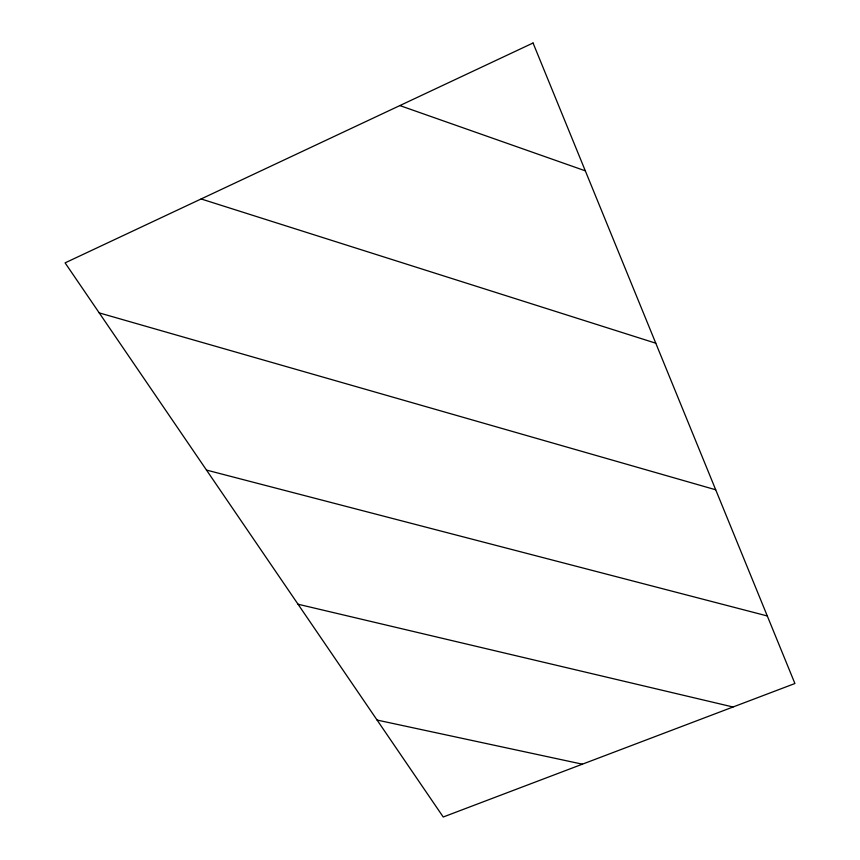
<?xml version="1.0" encoding="UTF-8"?>
<svg xmlns="http://www.w3.org/2000/svg" width="860" height="860" viewBox="0 0 860 860"><rect width="100%" height="100%" fill="white"/><g stroke="black" fill="none" stroke-linecap="round" stroke-linejoin="round"><path stroke-width="1.29" d="M377.088 720.067L582.392 764.185M298.033 604.225L733.042 707.006M206.497 470.076L767.281 615.953M99.233 312.9L715.703 489.781M201.122 198.961L655.782 343.204M399.868 105.576L585.305 170.828M533.049 43L65.091 262.87L443.233 817L794.909 683.517L533.049 43"/></g></svg>
